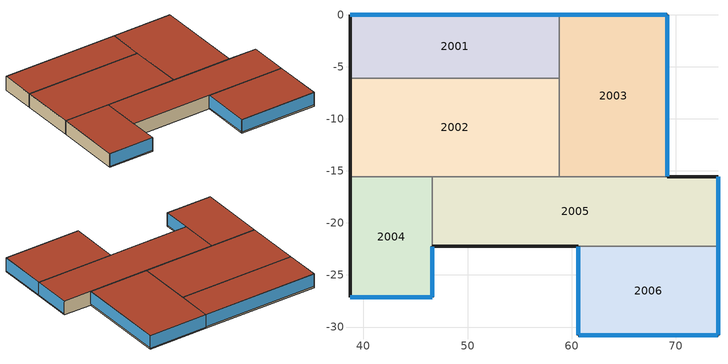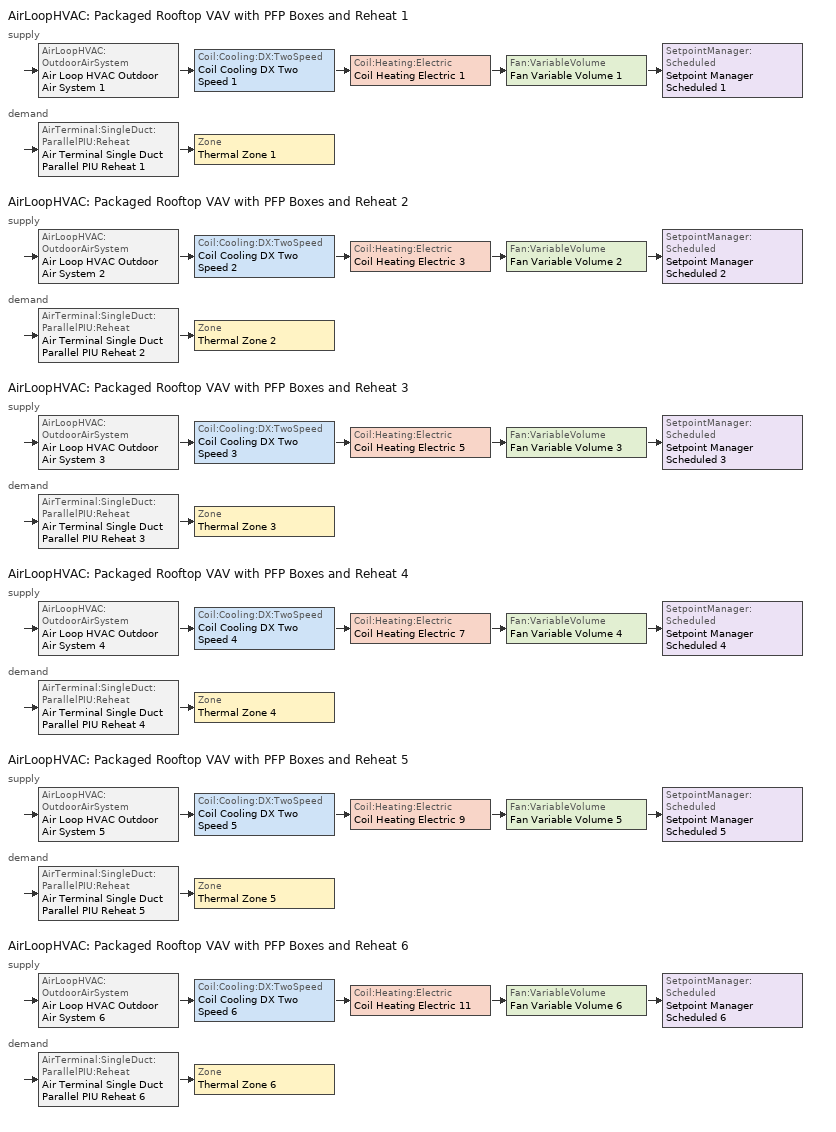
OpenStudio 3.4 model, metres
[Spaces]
2005
 floor ground: 74.07,-15.54 74.07,-22.25 60.66,-22.25 46.63,-22.25 46.63,-15.54 58.83,-15.54 69.19,-15.54 z0
 wall outside: 74.07,-22.25 74.07,-15.54 69.19,-15.54 / 46.63,-22.25 60.66,-22.25 z0:2.44
 wall to 2004: 46.63,-15.54 46.63,-22.25 z0:2.44
 wall to 2002: 58.83,-15.54 46.63,-15.54 z0:2.44
 wall to 2003: 69.19,-15.54 58.83,-15.54 z0:2.44
 wall to 2006: 60.66,-22.25 74.07,-22.25 z0:2.44
 window: 74.07,-22.23 74.07,-15.57 z0.2:2.41
 roof outside: 69.19,-15.54 58.83,-15.54 46.63,-15.54 46.63,-22.25 60.66,-22.25 74.07,-22.25 74.07,-15.54 z2.44
2003
 floor ground: 69.19,0 69.19,-15.54 58.83,-15.54 58.83,-6.1 58.83,0 z0
 wall outside: 69.19,-15.54 69.19,0 58.83,0 z0:2.44
 wall to 2001: 58.83,0 58.83,-6.1 z0:2.44
 wall to 2002: 58.83,-6.1 58.83,-15.54 z0:2.44
 window: 69.16,0 58.85,0 / 69.19,-15.52 69.19,-0.03 z0.21:2.41
 roof outside: 58.83,0 58.83,-6.1 58.83,-15.54 69.19,-15.54 69.19,0 z2.44
2001
 floor ground: 58.83,0 58.83,-6.1 38.71,-6.1 38.71,0 z0
 wall outside: 58.83,0 38.71,0 38.71,-6.1 z0:2.44
 wall to 2002: 38.71,-6.1 58.83,-6.1 z0:2.44
 window: 58.8,0 38.73,0 z0.21:2.41
 roof outside: 38.71,0 38.71,-6.1 58.83,-6.1 58.83,0 z2.44
2002
 floor ground: 58.83,-6.1 58.83,-15.54 46.63,-15.54 38.71,-15.54 38.71,-6.1 z0
 wall outside: 38.71,-6.1 38.71,-15.54 z0:2.44
 wall to 2004: 38.71,-15.54 46.63,-15.54 z0:2.44
 roof outside: 38.71,-6.1 38.71,-15.54 46.63,-15.54 58.83,-15.54 58.83,-6.1 z2.44
2004
 floor ground: 46.63,-15.54 46.63,-22.25 46.63,-27.13 38.71,-27.13 38.71,-15.54 z0
 wall outside: 38.71,-15.54 38.71,-27.13 46.63,-27.13 46.63,-22.25 z0:2.44
 window: 46.63,-27.1 46.63,-22.28 / 38.73,-27.13 46.61,-27.13 z0.2:2.41
 roof outside: 38.71,-15.54 38.71,-27.13 46.63,-27.13 46.63,-22.25 46.63,-15.54 z2.44
2006
 floor ground: 60.66,-30.78 60.66,-22.25 74.07,-22.25 74.07,-30.78 z0
 wall outside: 60.66,-22.25 60.66,-30.78 74.07,-30.78 74.07,-22.25 z0:2.44
 window: 60.66,-22.28 60.66,-30.76 / 74.07,-30.76 74.07,-22.28 / 60.68,-30.78 74.04,-30.78 z0.21:2.41
 roof outside: 74.07,-30.78 74.07,-22.25 60.66,-22.25 60.66,-30.78 z2.44
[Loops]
AirLoopHVAC 'Packaged Rooftop VAV with PFP Boxes and Reheat 1'
 supply: AirLoopHVAC:OutdoorAirSystem 'Air Loop HVAC Outdoor Air System 1' > Coil:Cooling:DX:TwoSpeed 'Coil Cooling DX Two Speed 1' > Coil:Heating:Electric 'Coil Heating Electric 1' > Fan:VariableVolume 'Fan Variable Volume 1' > SetpointManager:Scheduled 'Setpoint Manager Scheduled 1'
 demand: AirTerminal:SingleDuct:ParallelPIU:Reheat 'Air Terminal Single Duct Parallel PIU Reheat 1' > Zone 'Thermal Zone 1'
AirLoopHVAC 'Packaged Rooftop VAV with PFP Boxes and Reheat 2'
 supply: AirLoopHVAC:OutdoorAirSystem 'Air Loop HVAC Outdoor Air System 2' > Coil:Cooling:DX:TwoSpeed 'Coil Cooling DX Two Speed 2' > Coil:Heating:Electric 'Coil Heating Electric 3' > Fan:VariableVolume 'Fan Variable Volume 2' > SetpointManager:Scheduled 'Setpoint Manager Scheduled 2'
 demand: AirTerminal:SingleDuct:ParallelPIU:Reheat 'Air Terminal Single Duct Parallel PIU Reheat 2' > Zone 'Thermal Zone 2'
AirLoopHVAC 'Packaged Rooftop VAV with PFP Boxes and Reheat 3'
 supply: AirLoopHVAC:OutdoorAirSystem 'Air Loop HVAC Outdoor Air System 3' > Coil:Cooling:DX:TwoSpeed 'Coil Cooling DX Two Speed 3' > Coil:Heating:Electric 'Coil Heating Electric 5' > Fan:VariableVolume 'Fan Variable Volume 3' > SetpointManager:Scheduled 'Setpoint Manager Scheduled 3'
 demand: AirTerminal:SingleDuct:ParallelPIU:Reheat 'Air Terminal Single Duct Parallel PIU Reheat 3' > Zone 'Thermal Zone 3'
AirLoopHVAC 'Packaged Rooftop VAV with PFP Boxes and Reheat 4'
 supply: AirLoopHVAC:OutdoorAirSystem 'Air Loop HVAC Outdoor Air System 4' > Coil:Cooling:DX:TwoSpeed 'Coil Cooling DX Two Speed 4' > Coil:Heating:Electric 'Coil Heating Electric 7' > Fan:VariableVolume 'Fan Variable Volume 4' > SetpointManager:Scheduled 'Setpoint Manager Scheduled 4'
 demand: AirTerminal:SingleDuct:ParallelPIU:Reheat 'Air Terminal Single Duct Parallel PIU Reheat 4' > Zone 'Thermal Zone 4'
AirLoopHVAC 'Packaged Rooftop VAV with PFP Boxes and Reheat 5'
 supply: AirLoopHVAC:OutdoorAirSystem 'Air Loop HVAC Outdoor Air System 5' > Coil:Cooling:DX:TwoSpeed 'Coil Cooling DX Two Speed 5' > Coil:Heating:Electric 'Coil Heating Electric 9' > Fan:VariableVolume 'Fan Variable Volume 5' > SetpointManager:Scheduled 'Setpoint Manager Scheduled 5'
 demand: AirTerminal:SingleDuct:ParallelPIU:Reheat 'Air Terminal Single Duct Parallel PIU Reheat 5' > Zone 'Thermal Zone 5'
AirLoopHVAC 'Packaged Rooftop VAV with PFP Boxes and Reheat 6'
 supply: AirLoopHVAC:OutdoorAirSystem 'Air Loop HVAC Outdoor Air System 6' > Coil:Cooling:DX:TwoSpeed 'Coil Cooling DX Two Speed 6' > Coil:Heating:Electric 'Coil Heating Electric 11' > Fan:VariableVolume 'Fan Variable Volume 6' > SetpointManager:Scheduled 'Setpoint Manager Scheduled 6'
 demand: AirTerminal:SingleDuct:ParallelPIU:Reheat 'Air Terminal Single Duct Parallel PIU Reheat 6' > Zone 'Thermal Zone 6'
[Site]
Greenville-Spartanburg Intl AP: Latitude {deg}=34.8143; Longitude {deg}=34.8143; Time Zone {hr}=-5; Elevation {m}=292
[ClimateZones]
Climate Zone Institution Name 1=ASHRAE; Climate Zone Document Name 1=ANSI/ASHRAE Standard 169; Climate Zone Document Year 1=2006; Climate Zone Value 1=3A; Climate Zone Institution Name 2=CEC; Climate Zone Document Name 2=California Climate Zone Descriptions; Climate Zone Document Year 2=1995
[Building]
Building 1: North Axis {deg}=71.5
[SizingPeriod:DesignDay]
Greenville-Spartanburg Intl A Ann Htg 99% Condns DB: Maximum Dry-Bulb Temperature {C}=-3.7; Daily Dry-Bulb Temperature Range {deltaC}=0; Barometric Pressure {Pa}=97866; Wind Speed {m/s}=2.3; Wind Direction {deg}=340; Sky Clearness=0; Rain Indicator=No; Snow Indicator=No; Day of Month=21; Month=1; Day Type=WinterDesignDay; Daylight Saving Time Indicator=No; Humidity Condition Type=Wetbulb; Wetbulb or DewPoint at Maximum Dry-Bulb {C}=-3.7; Dry-Bulb Temperature Range Modifier Type=DefaultMultipliers; Solar Model Indicator=ASHRAEClearSky
[DefaultConstructionSet]
189.1-2009 - CZ3 - Office: Default Exterior Surface Constructions=Default Surface Constructions 10; Default Interior Surface Constructions=Default Surface Constructions 11; Default Ground Contact Surface Constructions=Default Surface Constructions 12; Default Exterior SubSurface Constructions=Default Sub Surface Constructions 7; Default Interior SubSurface Constructions=Default Sub Surface Constructions 8; Interior Partition Construction=Interior Partition
[Construction]
Interior Partition; Interior Door: G05 25mm wood
ExtSlabCarpet 4in ClimateZone 1-8: MAT-CC05 4 HW CONCRETE, CP02 CARPET PAD
ASHRAE 189.1-2009 ExtWall Mass ClimateZone 3: 1IN Stucco, 8IN Concrete HW, Wall Insulation [36], 1/2IN Gypsum
ASHRAE 189.1-2009 ExtRoof IEAD ClimateZone 2-5: Roof Membrane, Roof Insulation [21], Metal Decking
Interior Floor: F16 Acoustic tile, F05 Ceiling air space resistance, M11 100mm lightweight concrete
Interior Wall: G01a 19mm gypsum board, F04 Wall air space resistance, G01a 19mm gypsum board
Interior Ceiling: M11 100mm lightweight concrete, F05 Ceiling air space resistance, F16 Acoustic tile
ASHRAE 189.1-2009 ExtWindow ClimateZone 3: Theoretical Glass [202]
Exterior Door: F08 Metal surface, I01 25mm insulation board
Interior Window: Clear 3mm
[Material] Thermal Absorptance=0.9
Name | Roughness | Thickness {m} | Conductivity {W/m-K} | Density {kg/m3} | Specific Heat {J/kg-K} | Solar Absorptance | Visible Absorptance
G05 25mm wood | MediumSmooth | 0.0254 | 0.15 | 608 | 1630 | 0.5 | 0.5
MAT-CC05 4 HW CONCRETE | Rough | 0.1016 | 1.311 | 2240 | 836.8 | 0.85 | 0.85
1IN Stucco | Smooth | 0.0253 | 0.6918 | 1858 | 837 | 0.92 | 0.92
8IN Concrete HW | MediumRough | 0.2033 | 1.7296 | 2243 | 837 | 0.65 | 0.65
Wall Insulation [36] | MediumRough | 0.0566 | 0.0432 | 91 | 837 | 0.5 | 0.5
1/2IN Gypsum | Smooth | 0.0127 | 0.16 | 784.9 | 830 | 0.4 | 0.4
Roof Membrane | VeryRough | 0.0095 | 0.16 | 1121.29 | 1460 | 0.7 | 0.7
Roof Insulation [21] | MediumRough | 0.2105 | 0.049 | 265 | 836.8 | 0.7 | 0.7
Metal Decking | MediumSmooth | 0.0015 | 45.006 | 7680 | 418.4 | 0.6 | 0.6
F16 Acoustic tile | MediumSmooth | 0.0191 | 0.06 | 368 | 590 | 0.3 | 0.3
M11 100mm lightweight concrete | MediumRough | 0.1016 | 0.53 | 1280 | 840 | 0.5 | 0.5
G01a 19mm gypsum board | MediumSmooth | 0.019 | 0.16 | 800 | 1090 | 0.4 | 0.4
F08 Metal surface | Smooth | 0.0008 | 45.28 | 7824 | 500 | 0.7 | 0.7
I01 25mm insulation board | MediumRough | 0.0254 | 0.03 | 43 | 1210 | 0.6 | 0.6
[Material:NoMass]
CP02 CARPET PAD: Roughness=Smooth; Thermal Resistance {m2-K/W}=0.1; Thermal Absorptance=0.9; Solar Absorptance=0.8; Visible Absorptance=0.8
[Material:AirGap]
Name | Thermal Resistance {m2-K/W}
F05 Ceiling air space resistance | 0.18
F04 Wall air space resistance | 0.15
[WindowMaterial:Glazing] Optical Data Type=SpectralAverage; Thickness {m}=0.003; Back Side Solar Reflectance at Normal Incidence=0; Back Side Visible Reflectance at Normal Incidence=0; Infrared Transmittance at Normal Incidence=0; Dirt Correction Factor for Solar and Visible Transmittance=1; Solar Diffusing=No
Name | Solar Transmittance at Normal Incidence | Front Side Solar Reflectance at Normal Incidence | Visible Transmittance at Normal Incidence | Front Side Visible Reflectance at Normal Incidence | Front Side Infrared Hemispherical Emissivity | Back Side Infrared Hemispherical Emissivity | Conductivity {W/m-K}
Theoretical Glass [202] | 0.2325 | 0.7175 | 0.3192 | 0.6308 | 0.9 | 0.9 | 0.0192
Clear 3mm | 0.837 | 0.075 | 0.898 | 0.081 | 0.84 | 0.84 | 0.9
[DefaultSurfaceConstructions]
Name | Floor Construction | Wall Construction | Roof Ceiling Construction
Default Surface Constructions 10 | ExtSlabCarpet 4in ClimateZone 1-8 | ASHRAE 189.1-2009 ExtWall Mass ClimateZone 3 | ASHRAE 189.1-2009 ExtRoof IEAD ClimateZone 2-5
Default Surface Constructions 11 | Interior Floor | Interior Wall | Interior Ceiling
Default Surface Constructions 12 | ExtSlabCarpet 4in ClimateZone 1-8 | ExtSlabCarpet 4in ClimateZone 1-8 | ExtSlabCarpet 4in ClimateZone 1-8
[DefaultSubSurfaceConstructions]
Name | Fixed Window Construction | Operable Window Construction | Door Construction | Glass Door Construction | Tubular Daylight Dome Construction | Tubular Daylight Diffuser Construction
Default Sub Surface Constructions 7 | ASHRAE 189.1-2009 ExtWindow ClimateZone 3 | ASHRAE 189.1-2009 ExtWindow ClimateZone 3 | Exterior Door | Interior Window | Interior Window | Interior Window
Default Sub Surface Constructions 8 | Interior Window | Interior Window | Interior Door
[DefaultScheduleSet]
189.1-2009 - Office - OpenOffice - CZ1-3 Schedule Set: Number of People Schedule=Office Work Occ; People Activity Level Schedule=Office Activity; Lighting Schedule=Office Bldg Light; Electric Equipment Schedule=Office Bldg Equip; Infiltration Schedule=Infiltration Off
[BuildingStory]
Story 1: Nominal Z Coordinate {m}=0; Nominal Floor to Floor Height {m}=2.4384; Nominal Floor to Ceiling Height {m}=2.4384
[ThermalZone] Multiplier=1; Use Ideal Air Loads=No
Name | Thermostat
Thermal Zone 5 | Thermostat Setpoint Dual Setpoint 7
Thermal Zone 1 | Thermostat Setpoint Dual Setpoint 1
Thermal Zone 2 | Thermostat Setpoint Dual Setpoint 4
Thermal Zone 3 | Thermostat Setpoint Dual Setpoint 3
Thermal Zone 4 | Thermostat Setpoint Dual Setpoint 5
Thermal Zone 6 | Thermostat Setpoint Dual Setpoint 2
[Sizing:Zone] Zone Cooling Design Supply Air Temperature Input Method=SupplyAirTemperature; Zone Cooling Design Supply Air Temperature {C}=14; Zone Cooling Design Supply Air Temperature Difference {deltaC}=11.11; Zone Heating Design Supply Air Temperature Input Method=SupplyAirTemperature; Zone Heating Design Supply Air Temperature {C}=40; Zone Heating Design Supply Air Temperature Difference {deltaC}=11.11; Zone Cooling Design Supply Air Humidity Ratio {kg-H2O/kg-air}=0.0085; Zone Heating Design Supply Air Humidity Ratio {kg-H2O/kg-air}=0.008; Cooling Design Air Flow Method=DesignDay; Heating Design Air Flow Method=DesignDay; Account for Dedicated Outdoor Air System=No; Dedicated Outdoor Air System Control Strategy=NeutralSupplyAir; Dedicated Outdoor Air Low Setpoint Temperature for Design {C}=autosize; Dedicated Outdoor Air High Setpoint Temperature for Design {C}=autosize
Thermal Zone 5; Thermal Zone 1; Thermal Zone 2; Thermal Zone 3; Thermal Zone 4; Thermal Zone 6
[Zone equipment]
Thermal Zone 5: Air Terminal Single Duct Parallel PIU Reheat 5
Thermal Zone 1: Air Terminal Single Duct Parallel PIU Reheat 1
Thermal Zone 2: Air Terminal Single Duct Parallel PIU Reheat 2
Thermal Zone 3: Air Terminal Single Duct Parallel PIU Reheat 3
Thermal Zone 4: Air Terminal Single Duct Parallel PIU Reheat 4
Thermal Zone 6: Air Terminal Single Duct Parallel PIU Reheat 6
[DesignSpecification:OutdoorAir]
189.1-2009 - Office - OpenOffice - CZ1-3 Ventilation: Outdoor Air Method=Sum; Outdoor Air Flow per Person {m3/s-person}=0.00943895
[People:Definition]
189.1-2009 - Office - OpenOffice - CZ1-3 People Definition: Number of People Calculation Method=People/Area; People per Space Floor Area {person/m2}=0.056511; Fraction Radiant=0.3; Enable ASHRAE 55 Comfort Warnings=No
[Lights:Definition]
189.1-2009 - Office - OpenOffice - CZ1-3 Lights Definition: Design Level Calculation Method=Watts/Area; Watts per Space Floor Area {W/m2}=10.6563
[ElectricEquipment:Definition]
189.1-2009 - Office - OpenOffice - CZ1-3 Electric Equipment Definition: Design Level Calculation Method=Watts/Area; Watts per Space Floor Area {W/m2}=7.64238
[ThermostatSetpoint:DualSetpoint] Heating Setpoint Temperature Schedule=HVAC_heat; Cooling Setpoint Temperature Schedule=HVAC_cool
Thermostat Setpoint Dual Setpoint 1; Thermostat Setpoint Dual Setpoint 2; Thermostat Setpoint Dual Setpoint 3; Thermostat Setpoint Dual Setpoint 4; Thermostat Setpoint Dual Setpoint 5; Thermostat Setpoint Dual Setpoint 7
[SpaceType]
189.1-2009 - Office - OpenOffice - CZ1-3: Default Construction Set=189.1-2009 - CZ3 - Office; Default Schedule Set=189.1-2009 - Office - OpenOffice - CZ1-3 Schedule Set; Design Specification Outdoor Air Object=189.1-2009 - Office - OpenOffice - CZ1-3 Ventilation; Standards Building Type=Office; Standards Space Type=OpenOffice
[People]
189.1-2009 - Office - OpenOffice - CZ1-3 People: People Definition=189.1-2009 - Office - OpenOffice - CZ1-3 People Definition; Space or SpaceType=189.1-2009 - Office - OpenOffice - CZ1-3; Multiplier=1
[Lights]
189.1-2009 - Office - OpenOffice - CZ1-3 Lights: Lights Definition=189.1-2009 - Office - OpenOffice - CZ1-3 Lights Definition; Space or SpaceType=189.1-2009 - Office - OpenOffice - CZ1-3
[ElectricEquipment]
189.1-2009 - Office - OpenOffice - CZ1-3 Electric Equipment: Electric Equipment Definition=189.1-2009 - Office - OpenOffice - CZ1-3 Electric Equipment Definition; Space or SpaceType=189.1-2009 - Office - OpenOffice - CZ1-3
[SpaceInfiltration:DesignFlowRate]
189.1-2009 - Office - OpenOffice - CZ1-3 Infiltration: Space or SpaceType=189.1-2009 - Office - OpenOffice - CZ1-3; Design Flow Rate Calculation Method=Flow/ExteriorArea; Flow per Exterior Surface Area {m3/s-m2}=0.00030226
[AirLoopHVAC] Design Supply Air Flow Rate {m3/s}=autosize; Design Return Air Flow Fraction of Supply Air Flow=1
Name | Availability Schedule
Packaged Rooftop VAV with PFP Boxes and Reheat 1 | Always On Discrete
Packaged Rooftop VAV with PFP Boxes and Reheat 2 | Always On Discrete 27
Packaged Rooftop VAV with PFP Boxes and Reheat 3 | Always On Discrete 28
Packaged Rooftop VAV with PFP Boxes and Reheat 4 | Always On Discrete 29
Packaged Rooftop VAV with PFP Boxes and Reheat 5 | Always On Discrete 30
Packaged Rooftop VAV with PFP Boxes and Reheat 6 | Always On Discrete 31
[Sizing:System] Central Heating Maximum System Air Flow Ratio=0.3; Preheat Design Temperature {C}=7; Preheat Design Humidity Ratio {kg-H2O/kg-Air}=0.008; Precool Design Temperature {C}=12.8; Precool Design Humidity Ratio {kg-H2O/kg-Air}=0.008; Central Cooling Design Supply Air Temperature {C}=12.8; Central Heating Design Supply Air Temperature {C}=16.7; 100% Outdoor Air in Cooling=Yes; 100% Outdoor Air in Heating=Yes; Central Cooling Design Supply Air Humidity Ratio {kg-H2O/kg-Air}=0.0085; Zone Maximum Outdoor Air Fraction=1; Cooling Supply Air Flow Rate Per Floor Area {m3/s-m2}=0.00996765; Cooling Fraction of Autosized Cooling Supply Air Flow Rate=1; Cooling Supply Air Flow Rate Per Unit Cooling Capacity {m3/s-W}=3.94755e-05; Heating Supply Air Flow Rate Per Floor Area {m3/s-m2}=0.00996765; Heating Fraction of Autosized Heating Supply Air Flow Rate=1; Heating Fraction of Autosized Cooling Supply Air Flow Rate=1; Heating Supply Air Flow Rate Per Unit Heating Capacity {m3/s-W}=3.15882e-05; Cooling Design Capacity Method=CoolingDesignCapacity; Cooling Design Capacity {W}=autosize; Cooling Design Capacity Per Floor Area {W/m2}=234.7; Fraction of Autosized Cooling Design Capacity=1; Heating Design Capacity Method=HeatingDesignCapacity; Heating Design Capacity {W}=autosize; Heating Design Capacity Per Floor Area {W/m2}=157; Fraction of Autosized Heating Design Capacity=1; Central Cooling Capacity Control Method=OnOff; Occupant Diversity=autosize
Packaged Rooftop VAV with PFP Boxes and Reheat 1; Packaged Rooftop VAV with PFP Boxes and Reheat 2; Packaged Rooftop VAV with PFP Boxes and Reheat 3; Packaged Rooftop VAV with PFP Boxes and Reheat 4; Packaged Rooftop VAV with PFP Boxes and Reheat 5; Packaged Rooftop VAV with PFP Boxes and Reheat 6
[Fan:VariableVolume] Availability Schedule=Always On Discrete; Fan Total Efficiency=0.6045; Pressure Rise {Pa}=500; Maximum Flow Rate {m3/s}=Autosize; Fan Power Minimum Flow Rate Input Method=FixedFlowRate; Fan Power Minimum Flow Fraction=0; Fan Power Minimum Air Flow Rate {m3/s}=0; Motor Efficiency=0.93; Motor In Airstream Fraction=1; Fan Power Coefficient 1=0.0407599; Fan Power Coefficient 2=0.088045; Fan Power Coefficient 3=-0.0729261; Fan Power Coefficient 4=0.94374; Fan Power Coefficient 5=0
Fan Variable Volume 1; Fan Variable Volume 2; Fan Variable Volume 3; Fan Variable Volume 4; Fan Variable Volume 5; Fan Variable Volume 6
[Coil:Heating:Electric] Availability Schedule=Always On Discrete
Coil Heating Electric 1; Coil Heating Electric 2; Coil Heating Electric 3; Coil Heating Electric 4; Coil Heating Electric 5; Coil Heating Electric 6; Coil Heating Electric 7; Coil Heating Electric 8; Coil Heating Electric 9; Coil Heating Electric 10; Coil Heating Electric 11; Coil Heating Electric 12
[Coil:Cooling:DX:TwoSpeed] Availability Schedule=Always On Discrete; Rated High Speed Total Cooling Capacity {W}=Autosize; Rated High Speed Sensible Heat Ratio=Autosize; Rated High Speed COP {W/W}=3; Rated High Speed Air Flow Rate {m3/s}=Autosize; Unit Internal Static Air Pressure {Pa}=773.3; Total Cooling Capacity Function of Temperature Curve=Curve Biquadratic 1; Total Cooling Capacity Function of Flow Fraction Curve=Curve Quadratic 1; Energy Input Ratio Function of Temperature Curve=Curve Biquadratic 2; Energy Input Ratio Function of Flow Fraction Curve=Curve Quadratic 2; Part Load Fraction Correlation Curve=Curve Quadratic 3; Rated Low Speed Total Cooling Capacity {W}=Autosize; Rated Low Speed Sensible Heat Ratio=0.69; Rated Low Speed COP {W/W}=3; Low Speed Total Cooling Capacity Function of Temperature Curve=Curve Biquadratic 3; Low Speed Energy Input Ratio Function of Temperature Curve=Curve Biquadratic 4; Condenser Type=AirCooled; Minimum Outdoor Dry-Bulb Temperature for Compressor Operation {C}=-25; High Speed Evaporative Condenser Effectiveness=0; High Speed Evaporative Condenser Air Flow Rate {m3/s}=Autosize; High Speed Evaporative Condenser Pump Rated Power Consumption {W}=Autosize; Low Speed Evaporative Condenser Effectiveness=0; Low Speed Evaporative Condenser Air Flow Rate {m3/s}=Autosize; Low Speed Evaporative Condenser Pump Rated Power Consumption {W}=Autosize; Basin Heater Capacity {W/K}=10; Basin Heater Setpoint Temperature {C}=2
Coil Cooling DX Two Speed 1; Coil Cooling DX Two Speed 2; Coil Cooling DX Two Speed 3; Coil Cooling DX Two Speed 4; Coil Cooling DX Two Speed 5; Coil Cooling DX Two Speed 6
[SetpointManager:Scheduled] Control Variable=Temperature; Schedule=Deck_Temperature 10
Setpoint Manager Scheduled 1; Setpoint Manager Scheduled 2; Setpoint Manager Scheduled 3; Setpoint Manager Scheduled 4; Setpoint Manager Scheduled 5; Setpoint Manager Scheduled 6
[Controller:OutdoorAir] Minimum Outdoor Air Flow Rate {m3/s}=0; Maximum Outdoor Air Flow Rate {m3/s}=Autosize; Economizer Control Type=NoEconomizer; Economizer Control Action Type=ModulateFlow; Economizer Maximum Limit Dry-Bulb Temperature {C}=28; Economizer Maximum Limit Enthalpy {J/kg}=64000; Economizer Minimum Limit Dry-Bulb Temperature {C}=-100; Lockout Type=NoLockout; Minimum Limit Type=FixedMinimum; High Humidity Control=No; Heat Recovery Bypass Control Type=BypassWhenWithinEconomizerLimits
Name | Controller Mechanical Ventilation
Controller Outdoor Air 1 | Controller Mechanical Ventilation 1
Controller Outdoor Air 2 | Controller Mechanical Ventilation 2
Controller Outdoor Air 3 | Controller Mechanical Ventilation 3
Controller Outdoor Air 4 | Controller Mechanical Ventilation 4
Controller Outdoor Air 5 | Controller Mechanical Ventilation 5
Controller Outdoor Air 6 | Controller Mechanical Ventilation 6
[Controller:MechanicalVentilation] Availability Schedule=Always On Discrete
Name | Demand Controlled Ventilation
Controller Mechanical Ventilation 1; Controller Mechanical Ventilation 3 | No
Controller Mechanical Ventilation 2; Controller Mechanical Ventilation 4; Controller Mechanical Ventilation 5; Controller Mechanical Ventilation 6
[AirLoopHVAC:OutdoorAirSystem]
Name | Controller
Air Loop HVAC Outdoor Air System 1 | Controller Outdoor Air 1
Air Loop HVAC Outdoor Air System 2 | Controller Outdoor Air 2
Air Loop HVAC Outdoor Air System 3 | Controller Outdoor Air 3
Air Loop HVAC Outdoor Air System 4 | Controller Outdoor Air 4
Air Loop HVAC Outdoor Air System 5 | Controller Outdoor Air 5
Air Loop HVAC Outdoor Air System 6 | Controller Outdoor Air 6
[Fan:ConstantVolume] Pressure Rise {Pa}=300; Maximum Flow Rate {m3/s}=AutoSize
Name | Availability Schedule
Fan Constant Volume 1 | Always On Discrete
Fan Constant Volume 2 | Always On Discrete 27
Fan Constant Volume 3 | Always On Discrete 28
Fan Constant Volume 4 | Always On Discrete 29
Fan Constant Volume 5 | Always On Discrete 30
Fan Constant Volume 6 | Always On Discrete 31
[AirTerminal:SingleDuct:ParallelPIU:Reheat] Availability Schedule=Always On Discrete; Maximum Primary Air Flow Rate {m3/s}=Autosize; Maximum Secondary Air Flow Rate {m3/s}=Autosize; Minimum Primary Air Flow Fraction=Autosize; Fan On Flow Fraction=Autosize; Maximum Hot Water or Steam Flow Rate {m3/s}=Autosize; Minimum Hot Water or Steam Flow Rate {m3/s}=0; Convergence Tolerance=0.001
Name | Fan | Reheat Coil
Air Terminal Single Duct Parallel PIU Reheat 1 | Fan Constant Volume 1 | Coil Heating Electric 2
Air Terminal Single Duct Parallel PIU Reheat 2 | Fan Constant Volume 2 | Coil Heating Electric 4
Air Terminal Single Duct Parallel PIU Reheat 3 | Fan Constant Volume 3 | Coil Heating Electric 6
Air Terminal Single Duct Parallel PIU Reheat 4 | Fan Constant Volume 4 | Coil Heating Electric 8
Air Terminal Single Duct Parallel PIU Reheat 5 | Fan Constant Volume 5 | Coil Heating Electric 10
Air Terminal Single Duct Parallel PIU Reheat 6 | Fan Constant Volume 6 | Coil Heating Electric 12
[Space] Space Type=189.1-2009 - Office - OpenOffice - CZ1-3; Default Construction Set=189.1-2009 - CZ3 - Office; Building Story=Story 1
Name | Thermal Zone
2001 | Thermal Zone 1
2002 | Thermal Zone 2
2003 | Thermal Zone 3
2006 | Thermal Zone 6
2004 | Thermal Zone 4
2005 | Thermal Zone 5
[Schedule:Ruleset]
Name | Default Day Schedule | Summer Design Day Schedule | Winter Design Day Schedule
Office Work Occ | Office Bldg Occ Default Schedule | Office Bldg Occ Summer Design Day | Office Bldg Occ Winter Design Day
Office Activity | Office Activity Default Schedule | Office Activity Summer Design Day | Office Activity Winter Design Day
Office Bldg Light | Office Bldg Light Default Schedule | Office Bldg Light Summer Design Day | Office Bldg Light Winter Design Day
Office Bldg Equip | Office Bldg Equip Default Schedule | Office Bldg Equip Summer Design Day | Office Bldg Equip Winter Design Day
HVAC_cool | Schedule Day 1
HVAC_heat | Schedule Day 3
Deck_Temperature 10 | Deck_Temperature_Default 10 | Deck_Temperature_Summer_Design_Day 10 | Deck_Temperature_Winter_Design_Day 10
Infiltration Off | Schedule Day 8
[Schedule:Day]
Office Bldg Occ Default Schedule: 6, 0, 0, 7, 0, 0.1, 8, 0, 0.2, 12, 0, 0.85, 13, 0, 0.5, 17, 0, 0.85, 18, 0, 0.7, 20, 0, 0.4, 22, 0, 0.1, 24, 0, 0.05
Office Bldg Occ Summer Design Day: 6, 0, 0, 22, 0, 1, 24, 0, 0.05
Office Bldg Occ Winter Design Day; Office Bldg Occ Rule 1 Day Schedule; Office Bldg Light Winter Design Day; Office Bldg Equip Winter Design Day; Schedule Day 8: 24, 0, 0
Office Bldg Occ Rule 2 Day Schedule: 6, 0, 0, 8, 0, 0.1, 14, 0, 0.4, 17, 0, 0.1, 24, 0, 0
Office Activity Default Schedule; Office Activity Summer Design Day; Office Activity Winter Design Day: 24, 0, 132
Office Bldg Light Default Schedule: 5, 0, 0.05, 7, 0, 0.1, 8, 0, 0.3, 17, 0, 0.9, 18, 0, 0.7, 20, 0, 0.5, 22, 0, 0.3, 23, 0, 0.1, 24, 0, 0.05
Office Bldg Light Summer Design Day; Office Bldg Equip Summer Design Day: 24, 0, 1
Office Bldg Light Rule 1 Day Schedule: 24, 0, 0.05
Office Bldg Light Rule 2 Day Schedule: 6, 0, 0.05, 8, 0, 0.1, 14, 0, 0.5, 17, 0, 0.15, 24, 0, 0.05
Office Bldg Equip Default Schedule: 8, 0, 0.4, 12, 0, 0.9, 13, 0, 0.8, 17, 0, 0.9, 18, 0, 0.8, 20, 0, 0.6, 22, 0, 0.5, 24, 0, 0.4
Office Bldg Equip Rule 1 Day Schedule: 24, 0, 0.3
Office Bldg Equip Rule 2 Day Schedule: 6, 0, 0.3, 8, 0, 0.4, 14, 0, 0.5, 17, 0, 0.35, 24, 0, 0.3
Schedule Day 1: 3, 0, 26.6667, 19, 0, 23.3333, 24, 0, 26.6667
Schedule Day 2: 24, 0, 26.6667
Schedule Day 3: 3, 0, 18.3333, 19, 0, 21.6667, 24, 0, 18.3333
Schedule Day 4: 24, 0, 18.3333
Deck_Temperature_Default 10; Deck_Temperature_Summer_Design_Day 10; Deck_Temperature_Winter_Design_Day 10: 24, 0, 12.8
[Schedule:Rule]
Name | Schedule Ruleset | Rule Order | Day Schedule | Apply Sunday | Apply Monday | Apply Tuesday | Apply Wednesday | Apply Thursday | Apply Friday | Apply Saturday | Date Specification Type | Start Month | Start Day | End Month | End Day
Office Work Occ Rule 1 | Office Work Occ | 0 | Office Bldg Occ Rule 1 Day Schedule | Yes | No | No | No | No | No | No | DateRange | 1 | 1 | 12 | 31
Office Work Occ Rule 2 | Office Work Occ | 1 | Office Bldg Occ Rule 2 Day Schedule | No | No | No | No | No | No | Yes | DateRange | 1 | 1 | 12 | 31
Office Bldg Light Rule 1 | Office Bldg Light | 0 | Office Bldg Light Rule 1 Day Schedule | Yes | No | No | No | No | No | No | DateRange | 1 | 1 | 12 | 31
Office Bldg Light Rule 2 | Office Bldg Light | 1 | Office Bldg Light Rule 2 Day Schedule | No | No | No | No | No | No | Yes | DateRange | 1 | 1 | 12 | 31
Office Bldg Equip Rule 1 | Office Bldg Equip | 0 | Office Bldg Equip Rule 1 Day Schedule | Yes | No | No | No | No | No | No | DateRange | 1 | 1 | 12 | 31
Office Bldg Equip Rule 2 | Office Bldg Equip | 1 | Office Bldg Equip Rule 2 Day Schedule | No | No | No | No | No | No | Yes | DateRange | 1 | 1 | 12 | 31
Schedule Rule 1 | HVAC_cool | 0 | Schedule Day 2 | Yes |  |  |  |  |  | Yes
Schedule Rule 2 | HVAC_heat | 0 | Schedule Day 4 | Yes |  |  |  |  |  | Yes
[Schedule:Constant] Value=1
Always On Discrete; Always On Discrete 27; Always On Discrete 28; Always On Discrete 29; Always On Discrete 30; Always On Discrete 31
[Curve:Biquadratic] Minimum Value of x=17; Maximum Value of x=22; Minimum Value of y=13; Maximum Value of y=46
Name | Coefficient1 Constant | Coefficient2 x | Coefficient3 x**2 | Coefficient4 y | Coefficient5 y**2 | Coefficient6 x*y
Curve Biquadratic 1; Curve Biquadratic 3 | 0.42415 | 0.04426 | -0.00042 | 0.00333 | -8e-05 | -0.00021
Curve Biquadratic 2; Curve Biquadratic 4 | 1.23649 | -0.02431 | 0.00057 | -0.01434 | 0.00063 | -0.00038
[Curve:Quadratic]
Name | Coefficient1 Constant | Coefficient2 x | Coefficient3 x**2 | Minimum Value of x | Maximum Value of x
Curve Quadratic 1 | 0.77136 | 0.34053 | -0.11088 | 0.75918 | 1.13877
Curve Quadratic 2 | 1.2055 | -0.32953 | 0.12308 | 0.75918 | 1.13877
Curve Quadratic 3 | 0.771 | 0.229 | 0 | 0 | 1
